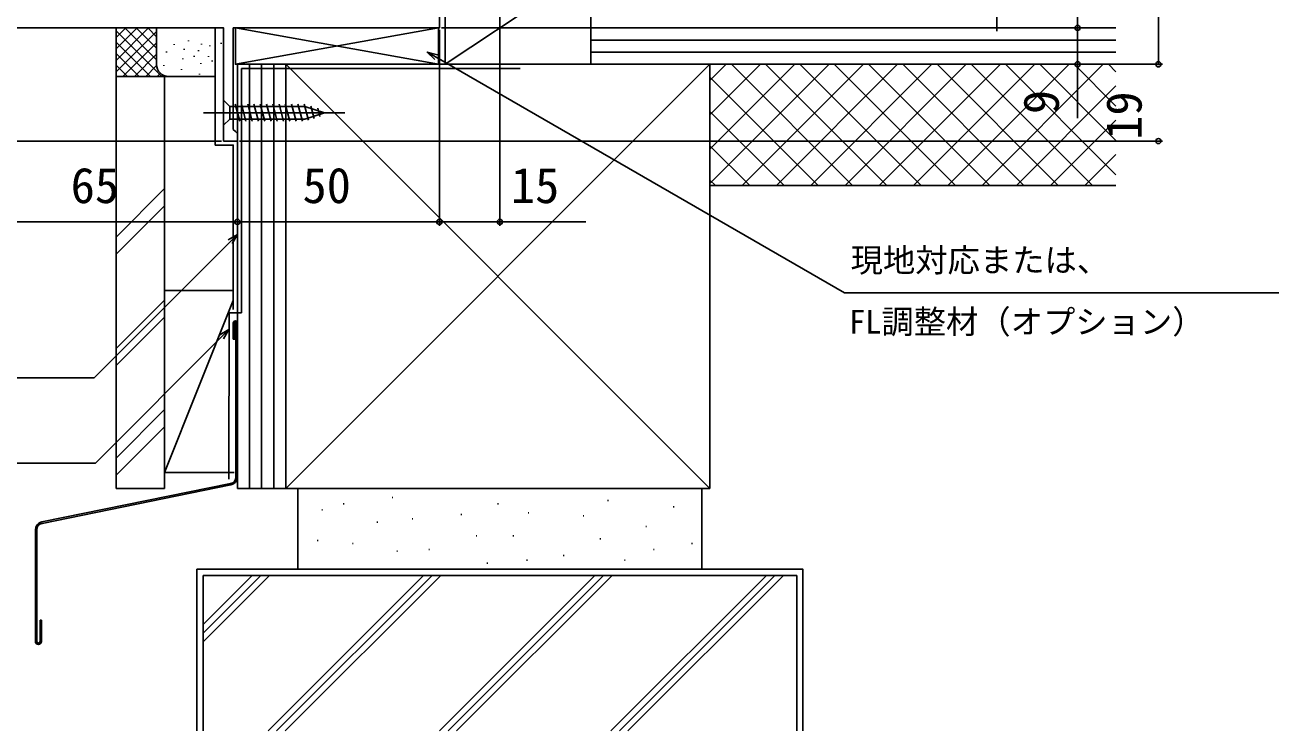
# Model space of a CAD drawing. Units: millimetres, scale not verified. Extents: x -525 to 525, y -783 to 778.
# Drawn here: x -335.6 to -25.2, y -184.7 to -10 of the extents above; entities that cross this region are included whole.
import ezdxf
from ezdxf.enums import TextEntityAlignment as Align

# ---------------------------------------------------------------- set-up
doc = ezdxf.new("R2010")
doc.units = ezdxf.units.MM
doc.header["$LTSCALE"] = 4
for name, color, linetype in [('0-2_YKK_11', 7, 'Continuous'), ('0-4_YKK_13', 4, 'Continuous'), ('0-6_YKK_D', 6, 'Continuous'), ('0-8_YSS_K', 3, 'Continuous'), ('0-9_YSS_KE', 3, 'Continuous')]:
    doc.layers.add(name, color=color, linetype=linetype)
doc.styles.add('ＭＳ ゴシック', font='')
doc.styles.get('ＭＳ ゴシック').set_extended_font_data('MS Gothic')

msp = doc.modelspace()

# ---------------------------------------------------------------- linework, layer by layer
at = {"layer": '0-2_YKK_11'}
msp.add_lwpolyline([(-347, -10.7), (-286.4, -10.7), (-286.4, -38.7), (-283, -38.7), (-283, -36.8), (-283.5, -36.3), (-284, -35.8), (-284, -10.7), (-233, -10.7), (-233, -6.458), (-233.12, -6.275), (-233.12, -5.725), (-233, -5.542), (-233, -2.9)], dxfattribs=at)
at = {"layer": '0-4_YKK_13'}
for p, q in [((-283.5, -10.7), (-233.2, -19.7)), ((-233.2, -10.7), (-283.5, -19.7)), ((-286.4, -28.6), (-286.4, -34.8)), ((-286.4, -28.6), (-284.85, -30.15)), ((-266.316, -30.15), (-284.85, -30.15)), ((-284.85, -30.15), (-284.85, -33.25)), ((-282.424, -33.8), (-283.549, -29.6)), ((-280.871, -33.8), (-281.996, -29.6)), ((-279.318, -33.8), (-280.443, -29.6)), ((-277.765, -33.8), (-278.89, -29.6)), ((-276.212, -33.8), (-277.337, -29.6)), ((-274.659, -33.8), (-275.784, -29.6)), ((-273.106, -33.8), (-274.231, -29.6)), ((-271.553, -33.8), (-272.679, -29.6)), ((-270, -33.8), (-271.126, -29.6)), ((-268.447, -33.8), (-269.573, -29.6)), ((-266.894, -33.8), (-268.02, -29.6)), ((-265.411, -33.541), (-266.467, -29.6)), ((-261.4, -31.7), (-266.316, -30.15)), ((-263.979, -33.09), (-264.792, -30.054)), ((-262.547, -32.638), (-263.096, -30.588)), ((-291.4, -31.7), (-256.4, -31.7)), ((-286.4, -34.8), (-284.85, -33.25)), ((-284.85, -33.25), (-266.316, -33.25)), ((-261.4, -31.7), (-266.316, -33.25))]:
    msp.add_line(p, q, dxfattribs=at)
msp.add_lwpolyline([(-283.5, -10.7), (-283.5, -19.7), (-233.2, -19.7), (-233.2, -10.7)], close=True, dxfattribs=at)
at = {"layer": '0-6_YKK_D'}
for p, q in [((-75.001, -10.7), (-75.001, 19.3)), ((-55.001, 20.3), (-55.001, -19.7)), ((-218, 16.3), (-218, -59.7)), ((-95.001, 16.8), (-95.001, -11.527)), ((-233, -11.2), (-233, -59.7)), ((-232.5, -10.7), (-74.001, -10.7)), ((-232.5, -10.7), (-74.001, -10.7)), ((-232.2, -19.7), (-54.001, -19.7)), ((-232.2, -19.7), (-74.001, -19.7)), ((-232.2, -19.7), (-54.001, -19.7)), ((-55.001, -19.7), (-55.001, -19.87)), ((-286.9, -38.7), (-369, -38.7)), ((-283, -39.2), (-283, -59.7)), ((-283, -39.2), (-283, -59.7)), ((-282.5, -38.7), (-54.001, -38.7)), ((-55.001, -38.7), (-55.001, -38.53)), ((-233, -40.7), (-233, -59.7)), ((-283, -58.7), (-348, -58.7)), ((-233, -58.7), (-283, -58.7))]:
    msp.add_line(p, q, dxfattribs=at)
for points in [[(-75.001, -10.7), (-75.001, -19.7), (-75.001, -33.068)], [(-234.132, -18.546), (-235.998, -16.68), (-233.448, -17.363)], [(-235.998, -16.68), (-233.79, -17.955), (-132.729, -76.302), (-25.161, -76.302)], [(-233, -58.7), (-218, -58.7), (-196.723, -58.7)], [(-283.001, -61.804), (-284.804, -63.607), (-318.468, -97.271), (-408.098, -97.271)], [(-285.287, -63.124), (-283.001, -61.804), (-284.321, -64.091)], [(-285.084, -85.376), (-286.887, -87.179), (-318.128, -118.42), (-403.568, -118.42)], [(-287.37, -86.696), (-285.084, -85.376), (-286.404, -87.662)]]:
    msp.add_lwpolyline(points, dxfattribs=at)
for centre in [(-75.001, -10.7), (-75.001, -10.7), (-75.001, -19.7), (-55.001, -19.7), (-55.001, -19.7), (-55.001, -38.7), (-283, -58.7), (-283, -58.7), (-233, -58.7), (-233, -58.7), (-218, -58.7)]:
    msp.add_circle(centre, 0.637, dxfattribs=at)
at = {"layer": '0-8_YSS_K'}
for p, q in [((-195.501, 4.3), (-231.598, -19.7)), ((-313.001, -22.7), (-313.001, -10.7)), ((-313.001, -18.729), (-304.972, -10.7)), ((-313.001, -15.901), (-307.8, -10.7)), ((-313.001, -13.073), (-310.628, -10.7)), ((-313.001, -11.386), (-301.687, -22.7)), ((-313.001, -21.558), (-303.001, -11.558)), ((-310.859, -10.7), (-303.001, -18.558)), ((-308.03, -10.7), (-303.001, -15.729)), ((-305.202, -10.7), (-303.001, -12.901)), ((-303.001, -19.7), (-303.001, -10.7)), ((-65.501, -10.7), (-195.501, -10.7)), ((-313.001, -14.215), (-304.516, -22.7)), ((-311.315, -22.7), (-303.001, -14.386)), ((-298.675, -14.701), (-298.675, -14.901)), ((-295.069, -13.792), (-295.069, -13.992)), ((-291.892, -14.588), (-291.892, -14.788)), ((-289.841, -15.017), (-289.841, -15.217)), ((-287.048, -14.415), (-287.048, -14.615)), ((-65.501, -13.7), (-195.501, -13.7)), ((-313.001, -17.043), (-307.344, -22.7)), ((-308.486, -22.7), (-303.001, -17.215)), ((-300.506, -16.557), (-300.506, -16.757)), ((-296.5, -18.226), (-296.5, -18.426)), ((-296.166, -15.889), (-296.166, -16.089)), ((-293.707, -17.623), (-293.707, -17.823)), ((-292.659, -16.223), (-292.659, -16.423)), ((-290.174, -17.688), (-290.174, -17.888)), ((-65.501, -16.7), (-195.501, -16.7)), ((-313.001, -19.872), (-310.173, -22.7)), ((-305.658, -22.7), (-302.983, -20.025)), ((-301.173, -19.895), (-301.173, -20.095)), ((-296.834, -20.896), (-296.834, -21.096)), ((-292.011, -19.385), (-292.011, -19.585)), ((-289.218, -18.782), (-289.218, -18.982)), ((-283.001, -19.7), (-271.001, -19.7)), ((-283.001, -124.7), (-283.001, -19.7)), ((-280.001, -124.7), (-280.001, -19.7)), ((-277.001, -124.7), (-277.001, -19.7)), ((-274.001, -124.7), (-274.001, -19.7)), ((-271.001, -19.7), (-166.001, -124.7)), ((-271.001, -124.7), (-271.001, -19.7)), ((-271.001, -124.7), (-166.001, -19.7)), ((-166.001, -19.7), (-65.501, -19.7)), ((-166.001, -23.726), (-161.975, -19.7)), ((-166.001, -32.211), (-153.49, -19.7)), ((-166.001, -40.697), (-145.004, -19.7)), ((-166.001, -49.182), (-136.519, -19.7)), ((-130.703, -49.7), (-160.703, -19.7)), ((-158.034, -49.7), (-128.034, -19.7)), ((-122.218, -49.7), (-152.218, -19.7)), ((-149.549, -49.7), (-119.549, -19.7)), ((-113.732, -49.7), (-143.732, -19.7)), ((-141.063, -49.7), (-111.063, -19.7)), ((-105.247, -49.7), (-135.247, -19.7)), ((-132.578, -49.7), (-102.578, -19.7)), ((-96.762, -49.7), (-126.762, -19.7)), ((-124.093, -49.7), (-94.093, -19.7)), ((-88.277, -49.7), (-118.277, -19.7)), ((-115.607, -49.7), (-85.607, -19.7)), ((-79.791, -49.7), (-109.791, -19.7)), ((-107.122, -49.7), (-77.122, -19.7)), ((-71.306, -49.7), (-101.306, -19.7)), ((-98.637, -49.7), (-68.637, -19.7)), ((-65.501, -47.02), (-92.821, -19.7)), ((-65.501, -38.534), (-84.335, -19.7)), ((-65.501, -30.049), (-75.85, -19.7)), ((-65.501, -21.564), (-67.365, -19.7)), ((-300.001, -22.7), (-313.001, -22.7)), ((-302.829, -22.7), (-302.035, -21.905)), ((-288.501, -22.7), (-300.001, -22.7)), ((-292.345, -22.055), (-292.345, -22.255)), ((-139.188, -49.7), (-166.001, -22.887)), ((-90.152, -49.7), (-65.501, -25.049)), ((-147.673, -49.7), (-166.001, -31.372)), ((-81.666, -49.7), (-65.501, -33.535)), ((-156.159, -49.7), (-166.001, -39.858)), ((-73.181, -49.7), (-65.501, -42.02)), ((-164.644, -49.7), (-166.001, -48.343)), ((-301.001, -50.469), (-313.001, -62.469)), ((-166.001, -49.7), (-65.501, -49.7)), ((-301.001, -54.711), (-313.001, -66.711)), ((-301.001, -78.042), (-313.001, -90.042)), ((-284.001, -78.2), (-301.001, -120.7)), ((-313.001, -94.285), (-301.001, -82.285)), ((-301.001, -105.17), (-313.001, -117.17)), ((-301.001, -109.413), (-313.001, -121.413)), ((-271.001, -124.7), (-283.001, -124.7)), ((-244.684, -126.94), (-244.484, -126.94)), ((-262.085, -129.967), (-261.885, -129.967)), ((-256.789, -128.454), (-256.589, -128.454)), ((-218.581, -128.454), (-218.381, -128.454)), ((-191.344, -127.697), (-191.144, -127.697)), ((-175.078, -129.21), (-174.878, -129.21)), ((-248.466, -132.993), (-248.266, -132.993)), ((-239.766, -132.237), (-239.566, -132.237)), ((-227.66, -131.102), (-227.46, -131.102)), ((-211.016, -130.723), (-210.816, -130.723)), ((-197.397, -131.48), (-197.197, -131.48)), ((-223.877, -136.398), (-223.677, -136.398)), ((-214.798, -136.398), (-214.598, -136.398)), ((-181.887, -134.128), (-181.687, -134.128)), ((-263.22, -137.533), (-263.02, -137.533)), ((-254.519, -138.289), (-254.319, -138.289)), ((-193.236, -137.154), (-193.036, -137.154)), ((-170.538, -138.289), (-170.338, -138.289)), ((-243.549, -140.181), (-243.349, -140.181)), ((-235.605, -139.802), (-235.405, -139.802)), ((-211.394, -142.45), (-211.194, -142.45)), ((-202.315, -141.316), (-202.115, -141.316)), ((-187.183, -142.45), (-186.983, -142.45)), ((-179.996, -139.802), (-179.796, -139.802)), ((-221.229, -143.207), (-221.029, -143.207)), ((-291.499, -184.7), (-291.499, -146.2)), ((-291.499, -146.2), (-144.499, -146.2)), ((-291.499, -162.616), (-275.084, -146.2)), ((-291.499, -160.494), (-277.205, -146.2)), ((-291.499, -158.373), (-279.326, -146.2)), ((-275.4, -184.7), (-236.9, -146.2)), ((-273.279, -184.7), (-234.779, -146.2)), ((-271.157, -184.7), (-232.657, -146.2)), ((-194.474, -146.2), (-232.974, -184.7)), ((-230.852, -184.7), (-192.352, -146.2)), ((-190.231, -146.2), (-228.731, -184.7)), ((-190.547, -184.7), (-152.047, -146.2)), ((-188.426, -184.7), (-149.926, -146.2)), ((-186.305, -184.7), (-147.805, -146.2)), ((-144.499, -146.2), (-144.499, -184.7))]:
    msp.add_line(p, q, dxfattribs=at)
msp.add_lwpolyline([(-231.598, -19.7), (-195.501, -19.7), (-195.501, 4.3), (-231.598, 4.3)], close=True, dxfattribs=at)
msp.add_lwpolyline([(-284.001, -75.7), (-301.001, -75.7), (-301.001, -120.7), (-283.801, -120.7)], dxfattribs=at)
msp.add_arc((-300.001, -19.7), 3, 180, 270, dxfattribs=at)
at = {"layer": '0-9_YSS_KE'}
for p, q in [((-195.501, -19.7), (-195.501, 4.3)), ((-288.501, -39.7), (-288.501, -10.7)), ((-282.001, -20.7), (-213.001, -20.7)), ((-281.969, -81.2), (-282.001, -20.7)), ((-195.501, -19.7), (-65.501, -19.7)), ((-166.001, -124.7), (-166.001, -19.7)), ((-313.001, -124.7), (-313.001, -22.7)), ((-285.1, -122.415), (-285.068, -81.2)), ((-285.068, -81.2), (-281.969, -81.2)), ((-284.001, -87.7), (-284.001, -83.7)), ((-283.351, -121.852), (-283.351, -83.7)), ((-283.001, -121.852), (-283.001, -83.7)), ((-331.4, -132.975), (-284.672, -123.468)), ((-331.33, -133.318), (-284.602, -123.811)), ((-313.001, -124.7), (-301.001, -124.7)), ((-271.001, -124.7), (-166.001, -124.7)), ((-268.001, -124.7), (-268.001, -144.7)), ((-268.001, -124.7), (-168.001, -124.7)), ((-168.001, -144.7), (-168.001, -124.7)), ((-333.001, -134.935), (-333.001, -162.551)), ((-332.651, -134.935), (-332.651, -162.551)), ((-292.999, -144.7), (-292.999, -184.7)), ((-168.001, -144.7), (-268.001, -144.7)), ((-331.851, -157.301), (-331.851, -162.551)), ((-331.851, -157.301), (-331.501, -157.301)), ((-331.501, -157.301), (-331.501, -162.551))]:
    msp.add_line(p, q, dxfattribs=at)
for points in [[(-166.001, -19.7), (-271.001, -19.7), (-271.001, -124.7)], [(-301.001, -124.7), (-301.001, -22.7), (-313.001, -22.7)], [(-288.501, -39.7), (-284.001, -39.7), (-284.001, -80.399)], [(-284.001, -87.7), (-283.651, -87.7), (-283.651, -83.7)], [(-142.999, -184.7), (-142.999, -144.7), (-292.999, -144.7)]]:
    msp.add_lwpolyline(points, dxfattribs=at)
for centre, radius, start, end in [((-283.501, -83.7), 0.5, 0, 180), ((-283.501, -83.7), 0.15, 0, 180), ((-285.001, -121.852), 1.65, 281.5, 0), ((-285.001, -121.852), 2, 281.5, 0), ((-331.001, -134.935), 2, 101.5, 180), ((-331.001, -134.935), 1.65, 101.5, 180), ((-332.251, -162.551), 0.75, 180, 0), ((-332.251, -162.551), 0.4, 180, 0)]:
    msp.add_arc(centre, radius, start, end, dxfattribs=at)

# ---------------------------------------------------------------- texts
at = {"layer": '0-6_YKK_D', "style": 'ＭＳ ゴシック'}
for s, p in [('9', (-77.001, -32.023)), ('19', (-56.501, -38.37))]:
    msp.add_text(s, height=8.798, rotation=90, dxfattribs=at).set_placement(p, align=Align.BOTTOM_LEFT)
for s, height, p in [('65', 8.798, (-324.261, -56.7)), ('50', 8.798, (-266.864, -56.7)), ('15', 8.798, (-215.291, -56.7)), ('現地対応または、', 5.865, (-131.183, -72.864)), ('FL調整材（オプション）', 5.865, (-131.547, -88.106))]:
    msp.add_text(s, height=height, dxfattribs=at).set_placement(p, align=Align.BOTTOM_LEFT)

doc.saveas('drawing.dxf')
